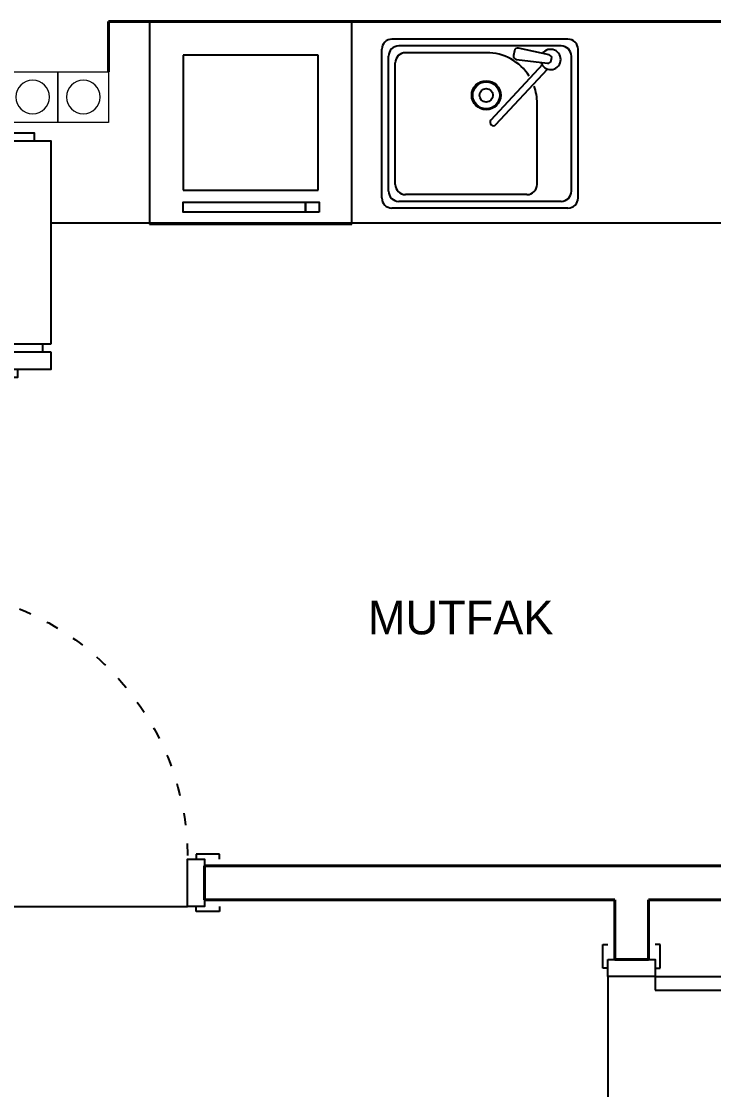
# Model space of a CAD drawing. Header units: millimetres. Extents: x 48 to 2669, y 23 to 1916.
# Drawn here: x 1992.5 to 2197.6, y 614.9 to 931.1 of the extents above; entities that cross this region are included whole.
import ezdxf

# ---------------------------------------------------------------- set-up
doc = ezdxf.new("R2010")
doc.units = ezdxf.units.MM
doc.linetypes.add('ACAD_ISO03W100', pattern=[30, 12, -18])
doc.layers.add('14_ISLAK_MEKAN_TEFRİŞ', color=134, linetype='Continuous')
for name, color, linetype, lineweight in [('6_YAZI', 7, 'Continuous', 35), ('DUVAR40', 7, 'Continuous', 40), ('KOLON', 40, 'Continuous', 50), ('Pencere', 150, 'Continuous', 25), ('TEFRİŞ', 47, 'Continuous', 15)]:
    doc.layers.add(name, color=color, linetype=linetype, lineweight=lineweight)
doc.styles.add('Annotative', font='Txt')

# ---------------------------------------------------------------- blocks, each defined once
blk = doc.blocks.new('bb10')
at = {"layer": '14_ISLAK_MEKAN_TEFRİŞ'}
for p, q in [((967.750333, -291.899922), (907.750333, -291.899922)), ((907.750333, -291.899922), (907.750333, -351.899922)), ((967.750333, -351.899922), (967.750333, -291.899922)), ((957.750333, -301.899922), (917.750333, -301.899922)), ((917.750333, -301.899922), (917.750333, -341.899922)), ((957.750333, -341.899922), (957.750333, -301.899922)), ((917.750333, -341.899922), (957.750333, -341.899922)), ((907.750333, -351.899922), (967.750333, -351.899922))]:
    blk.add_line(p, q, dxfattribs=at)
at = {"layer": '14_ISLAK_MEKAN_TEFRİŞ', "flags": 128}
for points in [[(917.5222, -295.395742), (921.515916, -295.395742), (921.515916, -298.404103), (917.5222, -298.404103)], [(921.515916, -295.395742), (957.750333, -295.395742), (957.750333, -298.404103), (921.515916, -298.404103)]]:
    blk.add_lwpolyline(points, close=True, dxfattribs=at)
blk = doc.blocks.new('*U20')
at = {"layer": 'Pencere', "lineweight": 25, "ltscale": 5}
for p, q in [((-9, 7), (-9, 86.899937)), ((-5, 86.899937), (-9, 86.899937)), ((-5, 7), (-5, 86.899937)), ((-94.5, 7), (-94.5, 8.5)), ((-94.5, 8.5), (-87.5, 8.5)), ((-87.5, 8.5), (-87.5, 7)), ((-5, 7), (-9, 7)), ((-2.5, 7), (-2.5, 8.5)), ((-2.5, 8.5), (4.5, 8.5)), ((4.5, 8.5), (4.5, 7)), ((-94.5, -7), (-94.5, -8.5)), ((-94.5, -8.5), (-87.5, -8.5)), ((-87.5, -8.5), (-87.5, -7)), ((-5, -7), (-85, -7)), ((-2.5, -7), (-2.5, -8.5)), ((-2.5, -8.5), (4.5, -8.5)), ((4.5, -8.5), (4.5, -7))]:
    blk.add_line(p, q, dxfattribs=at)
at = {"layer": 'Pencere', "lineweight": 25, "ltscale": 5, "flags": 128}
for points in [[(-85, -7), (-85, 7), (-90, 7), (-90, -7), (-85, -7)], [(0, -7), (0, 7), (-5, 7), (-5, -7), (0, -7)]]:
    blk.add_lwpolyline(points, dxfattribs=at)
at = {"layer": 'Pencere', "linetype": 'ACAD_ISO03W100', "lineweight": 25, "ltscale": 0.3}
blk.add_arc((-5, 7), 80, 92.865984, 180, dxfattribs=at)
blk = doc.blocks.new('BACA')
at = {"layer": 'TEFRİŞ', "flags": 128}
blk.add_lwpolyline([(7.5, 7.5), (-7.5, 7.5), (-7.5, -7.5), (7.5, -7.5)], close=True, dxfattribs=at)
at = {"layer": 'TEFRİŞ'}
blk.add_circle((0, 0), 4.97, dxfattribs=at)
blk = doc.blocks.new('qasx')
at = {"layer": '14_ISLAK_MEKAN_TEFRİŞ'}
for p, q in [((7278.600472, 18656.900756), (7226.45169, 18656.900756)), ((7223.45169, 18609.900756), (7223.45169, 18653.900756)), ((7276.600003, 18654.900756), (7228.45169, 18654.900756)), ((7254.45169, 18652.900756), (7230.45169, 18652.900756)), ((7262.734878, 18653.476783), (7262.495053, 18652.100053)), ((7273.000494, 18652.231556), (7263.940631, 18654.280536)), ((7281.600003, 18609.900756), (7281.600003, 18653.900756)), ((7225.45169, 18611.900756), (7225.45169, 18651.900756)), ((7227.45169, 18613.900756), (7227.45169, 18649.900756)), ((7271.047746, 18649.409306), (7255.78782, 18632.976832)), ((7263.358027, 18650.935932), (7272.553713, 18649.803825)), ((7273.65127, 18650.575743), (7273.755271, 18651.0356)), ((7279.600003, 18611.900756), (7279.600003, 18651.900756)), ((7257.253363, 18631.615859), (7272.515321, 18648.050631)), ((7269.45169, 18613.900756), (7269.45169, 18637.900756)), ((7276.600003, 18608.900756), (7228.45169, 18608.900756)), ((7266.45169, 18610.900756), (7230.45169, 18610.900756)), ((7278.600003, 18606.900756), (7226.45169, 18606.900756))]:
    blk.add_line(p, q, dxfattribs=at)
for radius in [4.300811, 4, 2]:
    blk.add_circle((7254.378629, 18640.300443), radius, dxfattribs=at)
for centre, radius, start, end in [((7226.45169, 18653.900756), 3, 90, 180), ((7278.600003, 18653.900756), 3, 0, 90), ((7278.600003, 18653.900756), 3, 0, 90), ((7228.45169, 18651.900756), 3, 90, 180), ((7230.45169, 18649.900756), 3, 90, 180), ((7254.45169, 18637.900756), 15, 32.326687, 90), ((7263.720042, 18653.305169), 1, 77.25636, 170.118315), ((7273.45169, 18650.900756), 3, 196.34357, 143.34937), ((7276.600003, 18651.900756), 3, 0, 90), ((7263.480217, 18651.928438), 1, 170.118315, 262.981475), ((7272.675903, 18650.796332), 1, 262.981475, 347.25636), ((7272.779904, 18651.256189), 1, 347.25636, 77.25636), ((7254.45169, 18637.900756), 15, 0, 20.033904), ((7256.520587, 18632.296366), 1, 137.11897, 317.11897), ((7228.45169, 18611.900756), 3, 180, 270), ((7230.45169, 18613.900756), 3, 180, 270), ((7266.45169, 18613.900756), 3, 270, 0), ((7276.600003, 18611.900756), 3, 270, 0), ((7226.45169, 18609.900756), 3, 180, 270), ((7278.600003, 18609.900756), 3, 270, 0)]:
    blk.add_arc(centre, radius, start, end, dxfattribs=at)
blk = doc.blocks.new('UK')
at = {"layer": '14_ISLAK_MEKAN_TEFRİŞ', "flags": 128}
for points in [[(22863.390597, 5063.877557), (22933.390597, 5063.877557), (22933.390597, 5068.877557), (22863.390597, 5068.877557)], [(22863.390597, 5061.377557), (22863.390597, 5001.377557), (22933.390597, 5001.377557), (22933.390597, 5061.377557)]]:
    blk.add_lwpolyline(points, close=True, dxfattribs=at)
for points in [[(22873.390597, 5068.877557), (22873.390597, 5071.377557), (22880.890597, 5071.377557), (22880.890597, 5068.877557)], [(22865.890597, 5063.877557), (22865.890597, 5061.377557)], [(22930.890597, 5063.877557), (22930.890597, 5061.377557)], [(22928.390597, 5001.377557), (22928.390597, 4998.877557), (22868.390597, 4998.877557), (22868.390597, 5001.377557)]]:
    blk.add_lwpolyline(points, dxfattribs=at)

msp = doc.modelspace()

# ---------------------------------------------------------------- linework, layer by layer
at = {"layer": '14_ISLAK_MEKAN_TEFRİŞ'}
msp.add_line((2001.36217, 871.431014), (2336.481288, 871.431014), dxfattribs=at)
at = {"layer": 'DUVAR40'}
for p, q in [((2018.374197, 931.051773), (2336.481288, 931.051773)), ((2018.374197, 916.151796), (2018.374197, 931.051773)), ((2046.756895, 681.051659), (2076.756895, 681.051659)), ((2046.756895, 681.051659), (2338.273439, 681.051659)), ((2046.756895, 681.051659), (2046.756895, 671.051659)), ((2046.756895, 671.051659), (2168.273439, 671.051659)), ((2168.273439, 653.337095), (2168.273439, 671.051659)), ((2178.273439, 671.051659), (2408.27384, 671.051659)), ((2178.273439, 653.337095), (2178.273439, 671.051659)), ((2178.273439, 671.051659), (2178.273439, 653.337095)), ((2178.273439, 653.337095), (2168.273439, 653.337095))]:
    msp.add_line(p, q, dxfattribs=at)

# ---------------------------------------------------------------- block references
at = {"rotation": 180}
msp.add_blockref('bb10', (2998.210752, 579.151851), dxfattribs=at)
at = {"layer": '14_ISLAK_MEKAN_TEFRİŞ', "xscale": -1, "yscale": -1, "zscale": -1, "rotation": 180}
msp.add_blockref('qasx', (-5124.159215, -17731.122991), dxfattribs=at)
at = {"layer": '14_ISLAK_MEKAN_TEFRİŞ', "rotation": 180}
msp.add_blockref('UK', (24864.752768, 5896.976364), dxfattribs=at)
at = {"layer": 'KOLON', "xscale": -1}
for name, p in [('BACA', (1995.874197, 908.651796)), ('BACA', (2010.874197, 908.651796)), ('*U20', (1956.756895, 676.051659))]:
    msp.add_blockref(name, p, dxfattribs=at)
at = {"layer": 'KOLON', "xscale": -1, "rotation": 270}
msp.add_blockref('*U20', (2173.273439, 653.337095), dxfattribs=at)

# ---------------------------------------------------------------- texts
at = {"layer": '6_YAZI', "style": 'Annotative'}
msp.add_text('MUTFAK', height=10, dxfattribs=at).set_placement((2095.172068, 749.611625))

doc.saveas('drawing.dxf')
